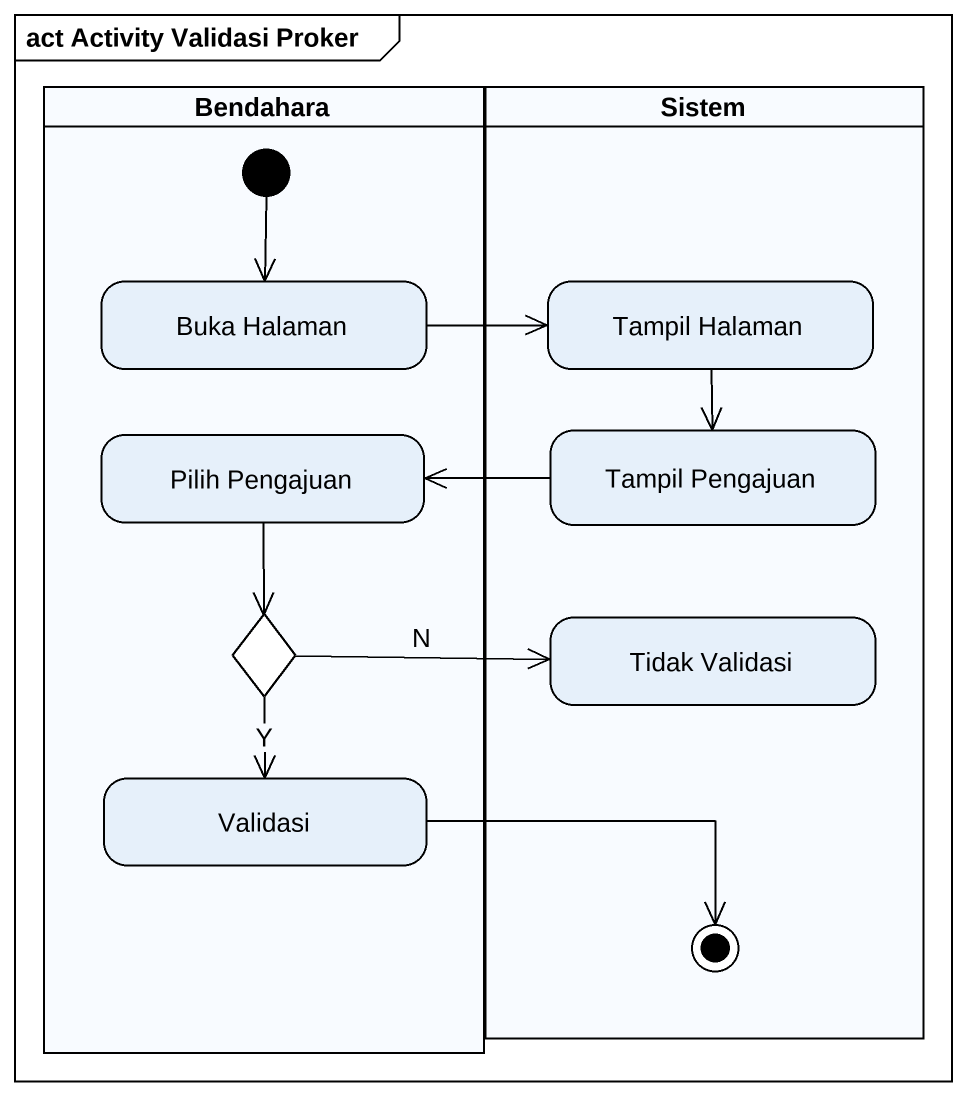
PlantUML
@startuml
mainframe act Activity Validasi Proker
hide empty description
state Bendahara <<partition>> {
  state "Buka Halaman" as Buka_Halaman
  state "Pilih Pengajuan" as Pilih_Pengajuan
  state choice1 <<choice>>
  state Validasi
  [*] --> Buka_Halaman
}
state Sistem <<partition>> {
  state "Tampil Halaman" as Tampil_Halaman
  state "Tampil Pengajuan" as Tampil_Pengajuan
  state "Tidak Validasi" as Tidak_Validasi
  state final1 <<end>>
}
Buka_Halaman -right-> Tampil_Halaman
Tampil_Halaman --> Tampil_Pengajuan
Pilih_Pengajuan --> choice1
Tampil_Pengajuan -left-> Pilih_Pengajuan
choice1 -right-> Tidak_Validasi : N
choice1 --> Validasi : Y
Validasi -right-> final1
@enduml
